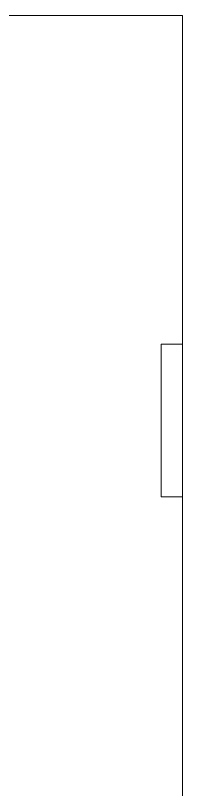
# Model space of a CAD drawing. Header units: centimetres. Extents: x -61 to 61, y -26 to 26.
# Drawn here: x 39.97 to 42.31, y 10.98 to 21.81 of the extents above; entities that cross this region are included whole.
import ezdxf

# ---------------------------------------------------------------- set-up
doc = ezdxf.new("R2010")
doc.units = ezdxf.units.CM
doc.header["$MEASUREMENT"] = 0
doc.layers.add('layer 1', color=7, linetype='Continuous')

msp = doc.modelspace()

# ---------------------------------------------------------------- linework, layer by layer
at = {"layer": 'layer 1', "lineweight": 9}
for points in [[(42.30831, 21.80927), (42.30831, 21.80927), (2.55531, 21.80927), (2.55531, 21.80927)], [(42.30831, 0.03927), (42.30831, 0.03927), (42.30831, 21.80927), (42.30831, 21.80927)], [(42.0083, 17.21209), (42.0083, 17.21209), (42.3083, 17.21209), (42.3083, 17.21209)], [(42.0083, 15.07476), (42.0083, 15.07476), (42.0083, 17.21209), (42.0083, 17.21209)], [(42.3083, 15.07476), (42.3083, 15.07476), (42.0083, 15.07476), (42.0083, 15.07476)]]:
    msp.add_open_spline(points, degree=3, dxfattribs=at)

doc.saveas('drawing.dxf')
